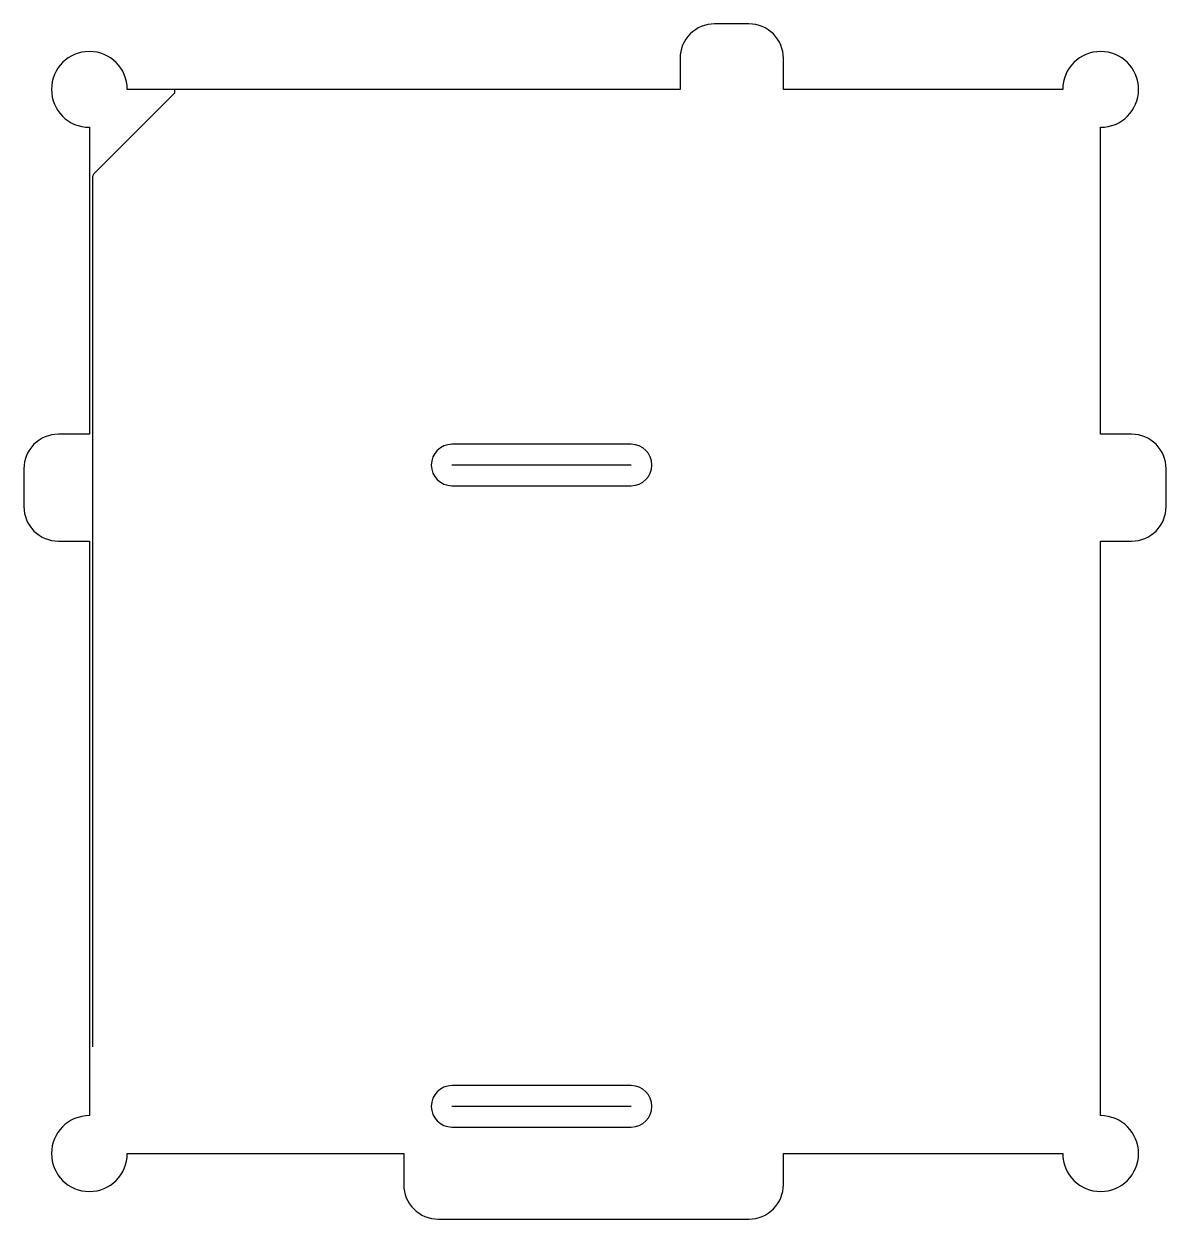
# Model space of a CAD drawing. Header units: inches. Extents: x -2 to 31.1, y -2 to 32.7.
import ezdxf

# ---------------------------------------------------------------- set-up
doc = ezdxf.new("R2010")
doc.units = ezdxf.units.IN
doc.header["$MEASUREMENT"] = 0
doc.layers.add('46', color=140, linetype='Continuous')

msp = doc.modelspace()

# ---------------------------------------------------------------- linework, layer by layer
for points in [[(28.135, 30.763), (20.034, 30.763), (20.034, 31.663, 0.414214), (19.034, 32.663), (18.034, 32.663, 0.414214), (17.034, 31.663), (17.034, 30.763), (1, 30.763)], [(-0.1, 29.663), (-0.1, 20.763), (-1, 20.763, 0.414214), (-2, 19.763), (-2, 18.663, 0.414214), (-1, 17.663), (-0.1, 17.663), (-0.1, 1)], [(29.235, 1), (29.235, 17.663), (30.135, 17.663, 0.414214), (31.135, 18.663), (31.135, 19.763, 0.414214), (30.135, 20.763), (29.235, 20.763), (29.235, 29.663)], [(1, -0.1), (9.017, -0.1), (9.017, -1, 0.414214), (10.017, -2), (19.034, -2, 0.414214), (20.034, -1), (20.034, -0.1), (28.135, -0.1)]]:
    msp.add_lwpolyline(points, format="xyb")
msp.add_lwpolyline([(0, 3), (0, 28.241), (0.028, 28.31), (2.38, 30.663), (2.38, 30.763)])
for points in [[(10.417, 19.27), (15.617, 19.27, 1), (15.617, 20.47), (10.417, 20.47, 1)], [(10.417, 0.67), (15.617, 0.67, 1), (15.617, 1.87), (10.417, 1.87, 1)]]:
    msp.add_lwpolyline(points, format="xyb", close=True)
for centre, start, end in [((-0.1, 30.763), 360, 270), ((29.235, 30.763), 270, 180), ((-0.1, -0.1), 90, 0), ((29.235, -0.1), 180, 90)]:
    msp.add_arc(centre, 1.1, start, end)
at = {"layer": '46'}
for p, q in [((15.617, 19.87), (10.417, 19.87)), ((15.617, 1.27), (10.417, 1.27))]:
    msp.add_line(p, q, dxfattribs=at)

doc.saveas('drawing.dxf')
